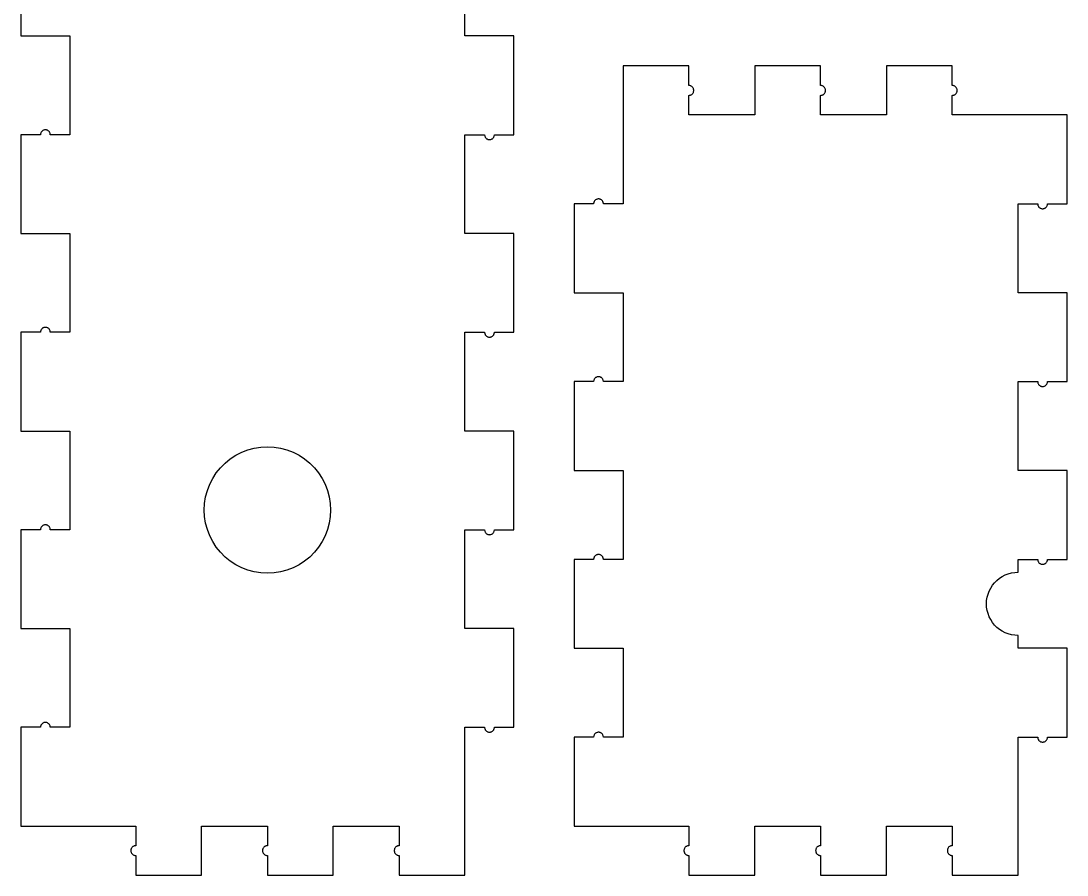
# Model space of a CAD drawing. Header units: metres. Extents: x -3 to 208, y -3 to 103.
# Drawn here: x 141.9 to 208.1, y -3.1 to 51 of the extents above; entities that cross this region are included whole.
import ezdxf

# ---------------------------------------------------------------- set-up
doc = ezdxf.new("R2010")
doc.units = ezdxf.units.M

msp = doc.modelspace()

# ---------------------------------------------------------------- linework, layer by layer
for p, q in [((141.9, 56.25), (141.9, 50)), ((170, 50), (170, 56.25)), ((141.9, 50), (145, 50)), ((145, 50), (145, 43.75)), ((173.1, 50), (170, 50)), ((173.1, 43.75), (173.1, 50)), ((184.167, 48.1), (180, 48.1)), ((180, 48.1), (180, 39.375)), ((184.167, 46.86), (184.167, 48.1)), ((192.5, 48.1), (188.333, 48.1)), ((188.333, 48.1), (188.333, 45)), ((192.5, 46.86), (192.5, 48.1)), ((200.833, 48.1), (196.667, 48.1)), ((196.667, 48.1), (196.667, 45)), ((200.833, 46.86), (200.833, 48.1)), ((184.199, 46.8583), (184.167, 46.86)), ((184.231, 46.8532), (184.199, 46.8583)), ((184.262, 46.8448), (184.231, 46.8532)), ((184.293, 46.8332), (184.262, 46.8448)), ((184.322, 46.8185), (184.293, 46.8332)), ((184.349, 46.8008), (184.322, 46.8185)), ((184.374, 46.7804), (184.349, 46.8008)), ((184.397, 46.7574), (184.374, 46.7804)), ((184.374, 46.3196), (184.397, 46.3426)), ((184.417, 46.7322), (184.397, 46.7574)), ((184.397, 46.3426), (184.417, 46.3678)), ((184.435, 46.705), (184.417, 46.7322)), ((184.417, 46.3678), (184.435, 46.395)), ((184.45, 46.6761), (184.435, 46.705)), ((184.435, 46.395), (184.45, 46.4239)), ((184.461, 46.6458), (184.45, 46.6761)), ((184.45, 46.4239), (184.461, 46.4542)), ((184.47, 46.6144), (184.461, 46.6458)), ((184.461, 46.4542), (184.47, 46.4855)), ((184.475, 46.5824), (184.47, 46.6144)), ((184.47, 46.4855), (184.475, 46.5176)), ((184.477, 46.55), (184.475, 46.5824)), ((184.475, 46.5176), (184.477, 46.55)), ((192.532, 46.8583), (192.5, 46.86)), ((192.564, 46.8532), (192.532, 46.8583)), ((192.596, 46.8448), (192.564, 46.8532)), ((192.626, 46.8332), (192.596, 46.8448)), ((192.655, 46.8185), (192.626, 46.8332)), ((192.682, 46.8008), (192.655, 46.8185)), ((192.707, 46.7804), (192.682, 46.8008)), ((192.73, 46.7574), (192.707, 46.7804)), ((192.707, 46.3196), (192.73, 46.3426)), ((192.751, 46.7322), (192.73, 46.7574)), ((192.73, 46.3426), (192.751, 46.3678)), ((192.768, 46.705), (192.751, 46.7322)), ((192.751, 46.3678), (192.768, 46.395)), ((192.783, 46.6761), (192.768, 46.705)), ((192.768, 46.395), (192.783, 46.4239)), ((192.795, 46.6458), (192.783, 46.6761)), ((192.783, 46.4239), (192.795, 46.4542)), ((192.803, 46.6144), (192.795, 46.6458)), ((192.795, 46.4542), (192.803, 46.4855)), ((192.808, 46.5824), (192.803, 46.6144)), ((192.803, 46.4855), (192.808, 46.5176)), ((192.81, 46.55), (192.808, 46.5824)), ((192.808, 46.5176), (192.81, 46.55)), ((200.866, 46.8583), (200.833, 46.86)), ((200.898, 46.8532), (200.866, 46.8583)), ((200.929, 46.8448), (200.898, 46.8532)), ((200.959, 46.8332), (200.929, 46.8448)), ((200.988, 46.8185), (200.959, 46.8332)), ((201.016, 46.8008), (200.988, 46.8185)), ((201.041, 46.7804), (201.016, 46.8008)), ((201.064, 46.7574), (201.041, 46.7804)), ((201.041, 46.3196), (201.064, 46.3426)), ((201.084, 46.7322), (201.064, 46.7574)), ((201.064, 46.3426), (201.084, 46.3678)), ((201.102, 46.705), (201.084, 46.7322)), ((201.084, 46.3678), (201.102, 46.395)), ((201.117, 46.6761), (201.102, 46.705)), ((201.102, 46.395), (201.117, 46.4239)), ((201.128, 46.6458), (201.117, 46.6761)), ((201.117, 46.4239), (201.128, 46.4542)), ((201.137, 46.6144), (201.128, 46.6458)), ((201.128, 46.4542), (201.137, 46.4855)), ((201.142, 46.5824), (201.137, 46.6144)), ((201.137, 46.4855), (201.142, 46.5176)), ((201.143, 46.55), (201.142, 46.5824)), ((201.142, 46.5176), (201.143, 46.55)), ((184.167, 46.24), (184.199, 46.2417)), ((184.167, 45), (184.167, 46.24)), ((184.199, 46.2417), (184.231, 46.2468)), ((184.231, 46.2468), (184.262, 46.2552)), ((184.262, 46.2552), (184.293, 46.2668)), ((184.293, 46.2668), (184.322, 46.2815)), ((184.322, 46.2815), (184.349, 46.2992)), ((184.349, 46.2992), (184.374, 46.3196)), ((192.5, 46.24), (192.532, 46.2417)), ((192.5, 45), (192.5, 46.24)), ((192.532, 46.2417), (192.564, 46.2468)), ((192.564, 46.2468), (192.596, 46.2552)), ((192.596, 46.2552), (192.626, 46.2668)), ((192.626, 46.2668), (192.655, 46.2815)), ((192.655, 46.2815), (192.682, 46.2992)), ((192.682, 46.2992), (192.707, 46.3196)), ((200.833, 46.24), (200.866, 46.2417)), ((200.833, 45), (200.833, 46.24)), ((200.866, 46.2417), (200.898, 46.2468)), ((200.898, 46.2468), (200.929, 46.2552)), ((200.929, 46.2552), (200.959, 46.2668)), ((200.959, 46.2668), (200.988, 46.2815)), ((200.988, 46.2815), (201.016, 46.2992)), ((201.016, 46.2992), (201.041, 46.3196)), ((188.333, 45), (184.167, 45)), ((196.667, 45), (192.5, 45)), ((208.1, 45), (200.833, 45)), ((208.1, 39.375), (208.1, 45)), ((143.14, 43.75), (141.9, 43.75)), ((141.9, 43.75), (141.9, 37.5)), ((143.142, 43.7824), (143.14, 43.75)), ((143.147, 43.8144), (143.142, 43.7824)), ((143.155, 43.8458), (143.147, 43.8144)), ((143.167, 43.8761), (143.155, 43.8458)), ((143.182, 43.905), (143.167, 43.8761)), ((143.199, 43.9322), (143.182, 43.905)), ((143.22, 43.9574), (143.199, 43.9322)), ((143.243, 43.9804), (143.22, 43.9574)), ((143.268, 44.0008), (143.243, 43.9804)), ((143.295, 44.0185), (143.268, 44.0008)), ((143.324, 44.0332), (143.295, 44.0185)), ((143.354, 44.0448), (143.324, 44.0332)), ((143.386, 44.0532), (143.354, 44.0448)), ((143.418, 44.0583), (143.386, 44.0532)), ((143.45, 44.06), (143.418, 44.0583)), ((143.482, 44.0583), (143.45, 44.06)), ((143.514, 44.0532), (143.482, 44.0583)), ((143.546, 44.0448), (143.514, 44.0532)), ((143.576, 44.0332), (143.546, 44.0448)), ((143.605, 44.0185), (143.576, 44.0332)), ((143.632, 44.0008), (143.605, 44.0185)), ((143.657, 43.9804), (143.632, 44.0008)), ((143.68, 43.9574), (143.657, 43.9804)), ((143.701, 43.9322), (143.68, 43.9574)), ((143.718, 43.905), (143.701, 43.9322)), ((143.733, 43.8761), (143.718, 43.905)), ((143.745, 43.8458), (143.733, 43.8761)), ((143.753, 43.8144), (143.745, 43.8458)), ((143.758, 43.7824), (143.753, 43.8144)), ((143.76, 43.75), (143.758, 43.7824)), ((145, 43.75), (143.76, 43.75)), ((170, 37.5), (170, 43.75)), ((170, 43.75), (171.24, 43.75)), ((171.24, 43.75), (171.242, 43.7176)), ((171.242, 43.7176), (171.247, 43.6856)), ((171.853, 43.6856), (171.858, 43.7176)), ((171.858, 43.7176), (171.86, 43.75)), ((171.86, 43.75), (173.1, 43.75)), ((171.247, 43.6856), (171.255, 43.6542)), ((171.255, 43.6542), (171.267, 43.6239)), ((171.267, 43.6239), (171.282, 43.595)), ((171.282, 43.595), (171.299, 43.5678)), ((171.299, 43.5678), (171.32, 43.5426)), ((171.32, 43.5426), (171.343, 43.5196)), ((171.343, 43.5196), (171.368, 43.4992)), ((171.368, 43.4992), (171.395, 43.4815)), ((171.395, 43.4815), (171.424, 43.4668)), ((171.424, 43.4668), (171.454, 43.4552)), ((171.454, 43.4552), (171.486, 43.4468)), ((171.486, 43.4468), (171.518, 43.4417)), ((171.518, 43.4417), (171.55, 43.44)), ((171.55, 43.44), (171.582, 43.4417)), ((171.582, 43.4417), (171.614, 43.4468)), ((171.614, 43.4468), (171.646, 43.4552)), ((171.646, 43.4552), (171.676, 43.4668)), ((171.676, 43.4668), (171.705, 43.4815)), ((171.705, 43.4815), (171.732, 43.4992)), ((171.732, 43.4992), (171.757, 43.5196)), ((171.757, 43.5196), (171.78, 43.5426)), ((171.78, 43.5426), (171.801, 43.5678)), ((171.801, 43.5678), (171.818, 43.595)), ((171.818, 43.595), (171.833, 43.6239)), ((171.833, 43.6239), (171.845, 43.6542)), ((171.845, 43.6542), (171.853, 43.6856)), ((178.14, 39.375), (176.9, 39.375)), ((176.9, 39.375), (176.9, 33.75)), ((178.142, 39.4074), (178.14, 39.375)), ((178.147, 39.4394), (178.142, 39.4074)), ((178.155, 39.4708), (178.147, 39.4394)), ((178.167, 39.5011), (178.155, 39.4708)), ((178.182, 39.53), (178.167, 39.5011)), ((178.199, 39.5572), (178.182, 39.53)), ((178.22, 39.5824), (178.199, 39.5572)), ((178.243, 39.6054), (178.22, 39.5824)), ((178.268, 39.6258), (178.243, 39.6054)), ((178.295, 39.6435), (178.268, 39.6258)), ((178.324, 39.6582), (178.295, 39.6435)), ((178.354, 39.6698), (178.324, 39.6582)), ((178.386, 39.6782), (178.354, 39.6698)), ((178.418, 39.6833), (178.386, 39.6782)), ((178.45, 39.685), (178.418, 39.6833)), ((178.482, 39.6833), (178.45, 39.685)), ((178.514, 39.6782), (178.482, 39.6833)), ((178.546, 39.6698), (178.514, 39.6782)), ((178.576, 39.6582), (178.546, 39.6698)), ((178.605, 39.6435), (178.576, 39.6582)), ((178.632, 39.6258), (178.605, 39.6435)), ((178.657, 39.6054), (178.632, 39.6258)), ((178.68, 39.5824), (178.657, 39.6054)), ((178.701, 39.5572), (178.68, 39.5824)), ((178.718, 39.53), (178.701, 39.5572)), ((178.733, 39.5011), (178.718, 39.53)), ((178.745, 39.4708), (178.733, 39.5011)), ((178.753, 39.4394), (178.745, 39.4708)), ((178.758, 39.4074), (178.753, 39.4394)), ((178.76, 39.375), (178.758, 39.4074)), ((180, 39.375), (178.76, 39.375)), ((205, 33.75), (205, 39.375)), ((205, 39.375), (206.24, 39.375)), ((206.24, 39.375), (206.242, 39.3426)), ((206.242, 39.3426), (206.247, 39.3106)), ((206.247, 39.3106), (206.255, 39.2792)), ((206.255, 39.2792), (206.267, 39.2489)), ((206.267, 39.2489), (206.282, 39.22)), ((206.282, 39.22), (206.299, 39.1928)), ((206.299, 39.1928), (206.32, 39.1676)), ((206.32, 39.1676), (206.343, 39.1446)), ((206.343, 39.1446), (206.368, 39.1242)), ((206.368, 39.1242), (206.395, 39.1065)), ((206.395, 39.1065), (206.424, 39.0918)), ((206.424, 39.0918), (206.454, 39.0802)), ((206.454, 39.0802), (206.486, 39.0718)), ((206.486, 39.0718), (206.518, 39.0667)), ((206.518, 39.0667), (206.55, 39.065)), ((206.55, 39.065), (206.582, 39.0667)), ((206.582, 39.0667), (206.614, 39.0718)), ((206.614, 39.0718), (206.646, 39.0802)), ((206.646, 39.0802), (206.676, 39.0918)), ((206.676, 39.0918), (206.705, 39.1065)), ((206.705, 39.1065), (206.732, 39.1242)), ((206.732, 39.1242), (206.757, 39.1446)), ((206.757, 39.1446), (206.78, 39.1676)), ((206.78, 39.1676), (206.801, 39.1928)), ((206.801, 39.1928), (206.818, 39.22)), ((206.818, 39.22), (206.833, 39.2489)), ((206.833, 39.2489), (206.845, 39.2792)), ((206.845, 39.2792), (206.853, 39.3106)), ((206.853, 39.3106), (206.858, 39.3426)), ((206.858, 39.3426), (206.86, 39.375)), ((206.86, 39.375), (208.1, 39.375)), ((141.9, 37.5), (145, 37.5)), ((145, 37.5), (145, 31.25)), ((173.1, 37.5), (170, 37.5)), ((173.1, 31.25), (173.1, 37.5)), ((176.9, 33.75), (180, 33.75)), ((180, 33.75), (180, 28.125)), ((208.1, 33.75), (205, 33.75)), ((208.1, 28.125), (208.1, 33.75)), ((143.14, 31.25), (141.9, 31.25)), ((141.9, 31.25), (141.9, 25)), ((143.142, 31.2824), (143.14, 31.25)), ((143.147, 31.3144), (143.142, 31.2824)), ((143.155, 31.3458), (143.147, 31.3144)), ((143.167, 31.3761), (143.155, 31.3458)), ((143.182, 31.405), (143.167, 31.3761)), ((143.199, 31.4322), (143.182, 31.405)), ((143.22, 31.4574), (143.199, 31.4322)), ((143.243, 31.4804), (143.22, 31.4574)), ((143.268, 31.5008), (143.243, 31.4804)), ((143.295, 31.5185), (143.268, 31.5008)), ((143.324, 31.5332), (143.295, 31.5185)), ((143.354, 31.5448), (143.324, 31.5332)), ((143.386, 31.5532), (143.354, 31.5448)), ((143.418, 31.5583), (143.386, 31.5532)), ((143.45, 31.56), (143.418, 31.5583)), ((143.482, 31.5583), (143.45, 31.56)), ((143.514, 31.5532), (143.482, 31.5583)), ((143.546, 31.5448), (143.514, 31.5532)), ((143.576, 31.5332), (143.546, 31.5448)), ((143.605, 31.5185), (143.576, 31.5332)), ((143.632, 31.5008), (143.605, 31.5185)), ((143.657, 31.4804), (143.632, 31.5008)), ((143.68, 31.4574), (143.657, 31.4804)), ((143.701, 31.4322), (143.68, 31.4574)), ((143.718, 31.405), (143.701, 31.4322)), ((143.733, 31.3761), (143.718, 31.405)), ((143.745, 31.3458), (143.733, 31.3761)), ((143.753, 31.3144), (143.745, 31.3458)), ((143.758, 31.2824), (143.753, 31.3144)), ((143.76, 31.25), (143.758, 31.2824)), ((145, 31.25), (143.76, 31.25)), ((170, 25), (170, 31.25)), ((170, 31.25), (171.24, 31.25)), ((171.24, 31.25), (171.242, 31.2176)), ((171.242, 31.2176), (171.247, 31.1856)), ((171.247, 31.1856), (171.255, 31.1542)), ((171.255, 31.1542), (171.267, 31.1239)), ((171.267, 31.1239), (171.282, 31.095)), ((171.818, 31.095), (171.833, 31.1239)), ((171.833, 31.1239), (171.845, 31.1542)), ((171.845, 31.1542), (171.853, 31.1856)), ((171.853, 31.1856), (171.858, 31.2176)), ((171.858, 31.2176), (171.86, 31.25)), ((171.86, 31.25), (173.1, 31.25)), ((171.282, 31.095), (171.299, 31.0678)), ((171.299, 31.0678), (171.32, 31.0426)), ((171.32, 31.0426), (171.343, 31.0196)), ((171.343, 31.0196), (171.368, 30.9992)), ((171.368, 30.9992), (171.395, 30.9815)), ((171.395, 30.9815), (171.424, 30.9668)), ((171.424, 30.9668), (171.454, 30.9552)), ((171.454, 30.9552), (171.486, 30.9468)), ((171.486, 30.9468), (171.518, 30.9417)), ((171.518, 30.9417), (171.55, 30.94)), ((171.55, 30.94), (171.582, 30.9417)), ((171.582, 30.9417), (171.614, 30.9468)), ((171.614, 30.9468), (171.646, 30.9552)), ((171.646, 30.9552), (171.676, 30.9668)), ((171.676, 30.9668), (171.705, 30.9815)), ((171.705, 30.9815), (171.732, 30.9992)), ((171.732, 30.9992), (171.757, 31.0196)), ((171.757, 31.0196), (171.78, 31.0426)), ((171.78, 31.0426), (171.801, 31.0678)), ((171.801, 31.0678), (171.818, 31.095)), ((178.14, 28.125), (176.9, 28.125)), ((176.9, 28.125), (176.9, 22.5)), ((178.142, 28.1574), (178.14, 28.125)), ((178.147, 28.1894), (178.142, 28.1574)), ((178.155, 28.2208), (178.147, 28.1894)), ((178.167, 28.2511), (178.155, 28.2208)), ((178.182, 28.28), (178.167, 28.2511)), ((178.199, 28.3072), (178.182, 28.28)), ((178.22, 28.3324), (178.199, 28.3072)), ((178.243, 28.3554), (178.22, 28.3324)), ((178.268, 28.3758), (178.243, 28.3554)), ((178.295, 28.3935), (178.268, 28.3758)), ((178.324, 28.4082), (178.295, 28.3935)), ((178.354, 28.4198), (178.324, 28.4082)), ((178.386, 28.4282), (178.354, 28.4198)), ((178.418, 28.4333), (178.386, 28.4282)), ((178.45, 28.435), (178.418, 28.4333)), ((178.482, 28.4333), (178.45, 28.435)), ((178.514, 28.4282), (178.482, 28.4333)), ((178.546, 28.4198), (178.514, 28.4282)), ((178.576, 28.4082), (178.546, 28.4198)), ((178.605, 28.3935), (178.576, 28.4082)), ((178.632, 28.3758), (178.605, 28.3935)), ((178.657, 28.3554), (178.632, 28.3758)), ((178.68, 28.3324), (178.657, 28.3554)), ((178.701, 28.3072), (178.68, 28.3324)), ((178.718, 28.28), (178.701, 28.3072)), ((178.733, 28.2511), (178.718, 28.28)), ((178.745, 28.2208), (178.733, 28.2511)), ((178.753, 28.1894), (178.745, 28.2208)), ((178.758, 28.1574), (178.753, 28.1894)), ((178.76, 28.125), (178.758, 28.1574)), ((180, 28.125), (178.76, 28.125)), ((205, 22.5), (205, 28.125)), ((205, 28.125), (206.24, 28.125)), ((206.24, 28.125), (206.242, 28.0926)), ((206.242, 28.0926), (206.247, 28.0606)), ((206.247, 28.0606), (206.255, 28.0292)), ((206.255, 28.0292), (206.267, 27.9989)), ((206.267, 27.9989), (206.282, 27.97)), ((206.282, 27.97), (206.299, 27.9428)), ((206.299, 27.9428), (206.32, 27.9176)), ((206.32, 27.9176), (206.343, 27.8946)), ((206.343, 27.8946), (206.368, 27.8742)), ((206.368, 27.8742), (206.395, 27.8565)), ((206.395, 27.8565), (206.424, 27.8418)), ((206.424, 27.8418), (206.454, 27.8302)), ((206.454, 27.8302), (206.486, 27.8218)), ((206.486, 27.8218), (206.518, 27.8167)), ((206.518, 27.8167), (206.55, 27.815)), ((206.55, 27.815), (206.582, 27.8167)), ((206.582, 27.8167), (206.614, 27.8218)), ((206.614, 27.8218), (206.646, 27.8302)), ((206.646, 27.8302), (206.676, 27.8418)), ((206.676, 27.8418), (206.705, 27.8565)), ((206.705, 27.8565), (206.732, 27.8742)), ((206.732, 27.8742), (206.757, 27.8946)), ((206.757, 27.8946), (206.78, 27.9176)), ((206.78, 27.9176), (206.801, 27.9428)), ((206.801, 27.9428), (206.818, 27.97)), ((206.818, 27.97), (206.833, 27.9989)), ((206.833, 27.9989), (206.845, 28.0292)), ((206.845, 28.0292), (206.853, 28.0606)), ((206.853, 28.0606), (206.858, 28.0926)), ((206.858, 28.0926), (206.86, 28.125)), ((206.86, 28.125), (208.1, 28.125)), ((141.9, 25), (145, 25)), ((145, 25), (145, 18.75)), ((173.1, 25), (170, 25)), ((173.1, 18.75), (173.1, 25)), ((156.264, 23.8042), (156.668, 23.9126)), ((156.668, 23.9126), (157.082, 23.9781)), ((157.082, 23.9781), (157.5, 24)), ((157.5, 24), (157.918, 23.9781)), ((157.918, 23.9781), (158.332, 23.9126)), ((158.332, 23.9126), (158.736, 23.8042)), ((154.823, 22.9726), (155.149, 23.2361)), ((155.149, 23.2361), (155.5, 23.4641)), ((155.5, 23.4641), (155.873, 23.6542)), ((155.873, 23.6542), (156.264, 23.8042)), ((158.736, 23.8042), (159.127, 23.6542)), ((159.127, 23.6542), (159.5, 23.4641)), ((159.5, 23.4641), (159.851, 23.2361)), ((159.851, 23.2361), (160.177, 22.9726)), ((154.264, 22.3511), (154.527, 22.6765)), ((154.527, 22.6765), (154.823, 22.9726)), ((160.177, 22.9726), (160.473, 22.6765)), ((160.473, 22.6765), (160.736, 22.3511)), ((153.846, 21.6269), (154.036, 22)), ((154.036, 22), (154.264, 22.3511)), ((160.736, 22.3511), (160.964, 22)), ((160.964, 22), (161.154, 21.6269)), ((176.9, 22.5), (180, 22.5)), ((180, 22.5), (180, 16.875)), ((208.1, 22.5), (205, 22.5)), ((208.1, 16.875), (208.1, 22.5)), ((153.587, 20.8316), (153.696, 21.2361)), ((153.696, 21.2361), (153.846, 21.6269)), ((161.154, 21.6269), (161.304, 21.2361)), ((161.304, 21.2361), (161.413, 20.8316)), ((153.522, 20.4181), (153.587, 20.8316)), ((161.413, 20.8316), (161.478, 20.4181)), ((153.5, 20), (153.522, 20.4181)), ((153.522, 19.5819), (153.5, 20)), ((161.478, 20.4181), (161.5, 20)), ((161.5, 20), (161.478, 19.5819)), ((153.587, 19.1684), (153.522, 19.5819)), ((161.478, 19.5819), (161.413, 19.1684)), ((143.14, 18.75), (141.9, 18.75)), ((141.9, 18.75), (141.9, 12.5)), ((143.142, 18.7824), (143.14, 18.75)), ((143.147, 18.8144), (143.142, 18.7824)), ((143.155, 18.8458), (143.147, 18.8144)), ((143.167, 18.8761), (143.155, 18.8458)), ((143.182, 18.905), (143.167, 18.8761)), ((143.199, 18.9322), (143.182, 18.905)), ((143.22, 18.9574), (143.199, 18.9322)), ((143.243, 18.9804), (143.22, 18.9574)), ((143.268, 19.0008), (143.243, 18.9804)), ((143.295, 19.0185), (143.268, 19.0008)), ((143.324, 19.0332), (143.295, 19.0185)), ((143.354, 19.0448), (143.324, 19.0332)), ((143.386, 19.0532), (143.354, 19.0448)), ((143.418, 19.0583), (143.386, 19.0532)), ((143.45, 19.06), (143.418, 19.0583)), ((143.482, 19.0583), (143.45, 19.06)), ((143.514, 19.0532), (143.482, 19.0583)), ((143.546, 19.0448), (143.514, 19.0532)), ((143.576, 19.0332), (143.546, 19.0448)), ((143.605, 19.0185), (143.576, 19.0332)), ((143.632, 19.0008), (143.605, 19.0185)), ((143.657, 18.9804), (143.632, 19.0008)), ((143.68, 18.9574), (143.657, 18.9804)), ((143.701, 18.9322), (143.68, 18.9574)), ((143.718, 18.905), (143.701, 18.9322)), ((143.733, 18.8761), (143.718, 18.905)), ((143.745, 18.8458), (143.733, 18.8761)), ((143.753, 18.8144), (143.745, 18.8458)), ((143.758, 18.7824), (143.753, 18.8144)), ((143.76, 18.75), (143.758, 18.7824)), ((145, 18.75), (143.76, 18.75)), ((153.696, 18.7639), (153.587, 19.1684)), ((153.846, 18.373), (153.696, 18.7639)), ((161.304, 18.7639), (161.154, 18.373)), ((161.413, 19.1684), (161.304, 18.7639)), ((170, 12.5), (170, 18.75)), ((170, 18.75), (171.24, 18.75)), ((171.24, 18.75), (171.242, 18.7176)), ((171.242, 18.7176), (171.247, 18.6856)), ((171.247, 18.6856), (171.255, 18.6542)), ((171.255, 18.6542), (171.267, 18.6239)), ((171.267, 18.6239), (171.282, 18.595)), ((171.282, 18.595), (171.299, 18.5678)), ((171.299, 18.5678), (171.32, 18.5426)), ((171.32, 18.5426), (171.343, 18.5196)), ((171.757, 18.5196), (171.78, 18.5426)), ((171.78, 18.5426), (171.801, 18.5678)), ((171.801, 18.5678), (171.818, 18.595)), ((171.818, 18.595), (171.833, 18.6239)), ((171.833, 18.6239), (171.845, 18.6542)), ((171.845, 18.6542), (171.853, 18.6856)), ((171.853, 18.6856), (171.858, 18.7176)), ((171.858, 18.7176), (171.86, 18.75)), ((171.86, 18.75), (173.1, 18.75)), ((154.036, 18), (153.846, 18.373)), ((154.264, 17.6488), (154.036, 18)), ((160.964, 18), (160.736, 17.6488)), ((161.154, 18.373), (160.964, 18)), ((171.343, 18.5196), (171.368, 18.4992)), ((171.368, 18.4992), (171.395, 18.4815)), ((171.395, 18.4815), (171.424, 18.4668)), ((171.424, 18.4668), (171.454, 18.4552)), ((171.454, 18.4552), (171.486, 18.4468)), ((171.486, 18.4468), (171.518, 18.4417)), ((171.518, 18.4417), (171.55, 18.44)), ((171.55, 18.44), (171.582, 18.4417)), ((171.582, 18.4417), (171.614, 18.4468)), ((171.614, 18.4468), (171.646, 18.4552)), ((171.646, 18.4552), (171.676, 18.4668)), ((171.676, 18.4668), (171.705, 18.4815)), ((171.705, 18.4815), (171.732, 18.4992)), ((171.732, 18.4992), (171.757, 18.5196)), ((154.527, 17.3235), (154.264, 17.6488)), ((154.823, 17.0274), (154.527, 17.3235)), ((160.473, 17.3235), (160.177, 17.0274)), ((160.736, 17.6488), (160.473, 17.3235)), ((155.149, 16.7639), (154.823, 17.0274)), ((155.5, 16.5359), (155.149, 16.7639)), ((159.851, 16.7639), (159.5, 16.5359)), ((160.177, 17.0274), (159.851, 16.7639)), ((178.14, 16.875), (176.9, 16.875)), ((176.9, 16.875), (176.9, 11.25)), ((178.142, 16.9074), (178.14, 16.875)), ((178.147, 16.9394), (178.142, 16.9074)), ((178.155, 16.9708), (178.147, 16.9394)), ((178.167, 17.0011), (178.155, 16.9708)), ((178.182, 17.03), (178.167, 17.0011)), ((178.199, 17.0572), (178.182, 17.03)), ((178.22, 17.0824), (178.199, 17.0572)), ((178.243, 17.1054), (178.22, 17.0824)), ((178.268, 17.1258), (178.243, 17.1054)), ((178.295, 17.1435), (178.268, 17.1258)), ((178.324, 17.1582), (178.295, 17.1435)), ((178.354, 17.1698), (178.324, 17.1582)), ((178.386, 17.1782), (178.354, 17.1698)), ((178.418, 17.1833), (178.386, 17.1782)), ((178.45, 17.185), (178.418, 17.1833)), ((178.482, 17.1833), (178.45, 17.185)), ((178.514, 17.1782), (178.482, 17.1833)), ((178.546, 17.1698), (178.514, 17.1782)), ((178.576, 17.1582), (178.546, 17.1698)), ((178.605, 17.1435), (178.576, 17.1582)), ((178.632, 17.1258), (178.605, 17.1435)), ((178.657, 17.1054), (178.632, 17.1258)), ((178.68, 17.0824), (178.657, 17.1054)), ((178.701, 17.0572), (178.68, 17.0824)), ((178.718, 17.03), (178.701, 17.0572)), ((178.733, 17.0011), (178.718, 17.03)), ((178.745, 16.9708), (178.733, 17.0011)), ((178.753, 16.9394), (178.745, 16.9708)), ((178.758, 16.9074), (178.753, 16.9394)), ((178.76, 16.875), (178.758, 16.9074)), ((180, 16.875), (178.76, 16.875)), ((205, 16.0625), (205, 16.875)), ((205, 16.875), (206.24, 16.875)), ((206.24, 16.875), (206.242, 16.8426)), ((206.242, 16.8426), (206.247, 16.8106)), ((206.247, 16.8106), (206.255, 16.7792)), ((206.255, 16.7792), (206.267, 16.7489)), ((206.267, 16.7489), (206.282, 16.72)), ((206.282, 16.72), (206.299, 16.6928)), ((206.299, 16.6928), (206.32, 16.6676)), ((206.32, 16.6676), (206.343, 16.6446)), ((206.343, 16.6446), (206.368, 16.6242)), ((206.368, 16.6242), (206.395, 16.6065)), ((206.395, 16.6065), (206.424, 16.5918)), ((206.424, 16.5918), (206.454, 16.5802)), ((206.454, 16.5802), (206.486, 16.5718)), ((206.486, 16.5718), (206.518, 16.5667)), ((206.518, 16.5667), (206.55, 16.565)), ((206.55, 16.565), (206.582, 16.5667)), ((206.582, 16.5667), (206.614, 16.5718)), ((206.614, 16.5718), (206.646, 16.5802)), ((206.646, 16.5802), (206.676, 16.5918)), ((206.676, 16.5918), (206.705, 16.6065)), ((206.705, 16.6065), (206.732, 16.6242)), ((206.732, 16.6242), (206.757, 16.6446)), ((206.757, 16.6446), (206.78, 16.6676)), ((206.78, 16.6676), (206.801, 16.6928)), ((206.801, 16.6928), (206.818, 16.72)), ((206.818, 16.72), (206.833, 16.7489)), ((206.833, 16.7489), (206.845, 16.7792)), ((206.845, 16.7792), (206.853, 16.8106)), ((206.853, 16.8106), (206.858, 16.8426)), ((206.858, 16.8426), (206.86, 16.875)), ((206.86, 16.875), (208.1, 16.875)), ((155.873, 16.3458), (155.5, 16.5359)), ((156.264, 16.1958), (155.873, 16.3458)), ((156.668, 16.0874), (156.264, 16.1958)), ((157.082, 16.0219), (156.668, 16.0874)), ((157.5, 16), (157.082, 16.0219)), ((157.918, 16.0219), (157.5, 16)), ((158.332, 16.0874), (157.918, 16.0219)), ((158.736, 16.1958), (158.332, 16.0874)), ((159.127, 16.3458), (158.736, 16.1958)), ((159.5, 16.5359), (159.127, 16.3458)), ((204, 15.7945), (204.187, 15.8896)), ((204.187, 15.8896), (204.382, 15.9646)), ((204.382, 15.9646), (204.584, 16.0188)), ((204.584, 16.0188), (204.791, 16.0515)), ((204.791, 16.0515), (205, 16.0625)), ((203.268, 15.0625), (203.382, 15.2381)), ((203.382, 15.2381), (203.514, 15.4008)), ((203.514, 15.4008), (203.662, 15.5488)), ((203.662, 15.5488), (203.824, 15.6805)), ((203.824, 15.6805), (204, 15.7945)), ((203.044, 14.4783), (203.098, 14.6805)), ((203.098, 14.6805), (203.173, 14.876)), ((203.173, 14.876), (203.268, 15.0625)), ((203, 14.0625), (203.011, 14.2715)), ((203.011, 13.8534), (203, 14.0625)), ((203.011, 14.2715), (203.044, 14.4783)), ((203.044, 13.6467), (203.011, 13.8534)), ((203.098, 13.4445), (203.044, 13.6467)), ((203.173, 13.249), (203.098, 13.4445)), ((203.268, 13.0625), (203.173, 13.249)), ((203.382, 12.8869), (203.268, 13.0625)), ((203.514, 12.7242), (203.382, 12.8869)), ((203.662, 12.5762), (203.514, 12.7242)), ((141.9, 12.5), (145, 12.5)), ((145, 12.5), (145, 6.25)), ((173.1, 12.5), (170, 12.5)), ((173.1, 6.25), (173.1, 12.5)), ((203.824, 12.4445), (203.662, 12.5762)), ((204, 12.3304), (203.824, 12.4445)), ((204.187, 12.2354), (204, 12.3304)), ((204.382, 12.1604), (204.187, 12.2354)), ((204.584, 12.1062), (204.382, 12.1604)), ((204.791, 12.0735), (204.584, 12.1062)), ((205, 12.0625), (204.791, 12.0735)), ((205, 11.25), (205, 12.0625)), ((176.9, 11.25), (180, 11.25)), ((180, 11.25), (180, 5.625)), ((208.1, 11.25), (205, 11.25)), ((208.1, 5.625), (208.1, 11.25)), ((143.14, 6.25), (141.9, 6.25)), ((141.9, 6.25), (141.9, 0)), ((143.142, 6.28239), (143.14, 6.25)), ((143.147, 6.31444), (143.142, 6.28239)), ((143.155, 6.34579), (143.147, 6.31444)), ((143.167, 6.37608), (143.155, 6.34579)), ((143.182, 6.405), (143.167, 6.37608)), ((143.199, 6.43221), (143.182, 6.405)), ((143.22, 6.45743), (143.199, 6.43221)), ((143.243, 6.48036), (143.22, 6.45743)), ((143.268, 6.50079), (143.243, 6.48036)), ((143.295, 6.51846), (143.268, 6.50079)), ((143.324, 6.53319), (143.295, 6.51846)), ((143.354, 6.54482), (143.324, 6.53319)), ((143.386, 6.55322), (143.354, 6.54482)), ((143.418, 6.55829), (143.386, 6.55322)), ((143.45, 6.56), (143.418, 6.55829)), ((143.482, 6.55829), (143.45, 6.56)), ((143.514, 6.55322), (143.482, 6.55829)), ((143.546, 6.54482), (143.514, 6.55322)), ((143.576, 6.53319), (143.546, 6.54482)), ((143.605, 6.51846), (143.576, 6.53319)), ((143.632, 6.50079), (143.605, 6.51846)), ((143.657, 6.48036), (143.632, 6.50079)), ((143.68, 6.45743), (143.657, 6.48036)), ((143.701, 6.43221), (143.68, 6.45743)), ((143.718, 6.405), (143.701, 6.43221)), ((143.733, 6.37608), (143.718, 6.405)), ((143.745, 6.34579), (143.733, 6.37608)), ((143.753, 6.31444), (143.745, 6.34579)), ((143.758, 6.28239), (143.753, 6.31444)), ((143.76, 6.25), (143.758, 6.28239)), ((145, 6.25), (143.76, 6.25)), ((170, -3.09999), (170, 6.25)), ((170, 6.25), (171.24, 6.25)), ((171.24, 6.25), (171.242, 6.21761)), ((171.242, 6.21761), (171.247, 6.18556)), ((171.247, 6.18556), (171.255, 6.15421)), ((171.255, 6.15421), (171.267, 6.12392)), ((171.267, 6.12392), (171.282, 6.095)), ((171.282, 6.095), (171.299, 6.06779)), ((171.299, 6.06779), (171.32, 6.04257)), ((171.32, 6.04257), (171.343, 6.01964)), ((171.343, 6.01964), (171.368, 5.99921)), ((171.368, 5.99921), (171.395, 5.98154)), ((171.395, 5.98154), (171.424, 5.96681)), ((171.424, 5.96681), (171.454, 5.95518)), ((171.646, 5.95518), (171.676, 5.96681)), ((171.676, 5.96681), (171.705, 5.98154)), ((171.705, 5.98154), (171.732, 5.99921)), ((171.732, 5.99921), (171.757, 6.01964)), ((171.757, 6.01964), (171.78, 6.04257)), ((171.78, 6.04257), (171.801, 6.06779)), ((171.801, 6.06779), (171.818, 6.095)), ((171.818, 6.095), (171.833, 6.12392)), ((171.833, 6.12392), (171.845, 6.15421)), ((171.845, 6.15421), (171.853, 6.18556)), ((171.853, 6.18556), (171.858, 6.21761)), ((171.858, 6.21761), (171.86, 6.25)), ((171.86, 6.25), (173.1, 6.25)), ((171.454, 5.95518), (171.486, 5.94678)), ((171.486, 5.94678), (171.518, 5.94171)), ((171.518, 5.94171), (171.55, 5.94)), ((171.55, 5.94), (171.582, 5.94171)), ((171.582, 5.94171), (171.614, 5.94678)), ((171.614, 5.94678), (171.646, 5.95518)), ((178.14, 5.625), (176.9, 5.625)), ((176.9, 5.625), (176.9, 0)), ((178.142, 5.65739), (178.14, 5.625)), ((178.147, 5.68944), (178.142, 5.65739)), ((178.155, 5.72079), (178.147, 5.68944)), ((178.167, 5.75108), (178.155, 5.72079)), ((178.182, 5.78), (178.167, 5.75108)), ((178.199, 5.80721), (178.182, 5.78)), ((178.22, 5.83243), (178.199, 5.80721)), ((178.243, 5.85536), (178.22, 5.83243)), ((178.268, 5.87579), (178.243, 5.85536)), ((178.295, 5.89346), (178.268, 5.87579)), ((178.324, 5.90819), (178.295, 5.89346)), ((178.354, 5.91982), (178.324, 5.90819)), ((178.386, 5.92822), (178.354, 5.91982)), ((178.418, 5.93329), (178.386, 5.92822)), ((178.45, 5.935), (178.418, 5.93329)), ((178.482, 5.93329), (178.45, 5.935)), ((178.514, 5.92822), (178.482, 5.93329)), ((178.546, 5.91982), (178.514, 5.92822)), ((178.576, 5.90819), (178.546, 5.91982)), ((178.605, 5.89346), (178.576, 5.90819)), ((178.632, 5.87579), (178.605, 5.89346)), ((178.657, 5.85536), (178.632, 5.87579)), ((178.68, 5.83243), (178.657, 5.85536)), ((178.701, 5.80721), (178.68, 5.83243)), ((178.718, 5.78), (178.701, 5.80721)), ((178.733, 5.75108), (178.718, 5.78)), ((178.745, 5.72079), (178.733, 5.75108)), ((178.753, 5.68944), (178.745, 5.72079)), ((178.758, 5.65739), (178.753, 5.68944)), ((178.76, 5.625), (178.758, 5.65739)), ((180, 5.625), (178.76, 5.625)), ((205, -3.09999), (205, 5.625)), ((205, 5.625), (206.24, 5.625)), ((206.24, 5.625), (206.242, 5.59261)), ((206.242, 5.59261), (206.247, 5.56056)), ((206.247, 5.56056), (206.255, 5.52921)), ((206.255, 5.52921), (206.267, 5.49892)), ((206.267, 5.49892), (206.282, 5.47)), ((206.282, 5.47), (206.299, 5.44279)), ((206.299, 5.44279), (206.32, 5.41757)), ((206.32, 5.41757), (206.343, 5.39464)), ((206.343, 5.39464), (206.368, 5.37421)), ((206.368, 5.37421), (206.395, 5.35654)), ((206.395, 5.35654), (206.424, 5.34181)), ((206.424, 5.34181), (206.454, 5.33018)), ((206.454, 5.33018), (206.486, 5.32178)), ((206.486, 5.32178), (206.518, 5.31671)), ((206.518, 5.31671), (206.55, 5.315)), ((206.55, 5.315), (206.582, 5.31671)), ((206.582, 5.31671), (206.614, 5.32178)), ((206.614, 5.32178), (206.646, 5.33018)), ((206.646, 5.33018), (206.676, 5.34181)), ((206.676, 5.34181), (206.705, 5.35654)), ((206.705, 5.35654), (206.732, 5.37421)), ((206.732, 5.37421), (206.757, 5.39464)), ((206.757, 5.39464), (206.78, 5.41757)), ((206.78, 5.41757), (206.801, 5.44279)), ((206.801, 5.44279), (206.818, 5.47)), ((206.818, 5.47), (206.833, 5.49892)), ((206.833, 5.49892), (206.845, 5.52921)), ((206.845, 5.52921), (206.853, 5.56056)), ((206.853, 5.56056), (206.858, 5.59261)), ((206.858, 5.59261), (206.86, 5.625)), ((206.86, 5.625), (208.1, 5.625)), ((141.9, 0), (149.167, 0)), ((149.167, 0), (149.167, -1.23999)), ((153.333, 0), (157.5, 0)), ((153.333, -3.09999), (153.333, 0)), ((157.5, 0), (157.5, -1.23999)), ((161.667, -3.09999), (161.667, 0)), ((161.667, 0), (165.833, 0)), ((165.833, 0), (165.833, -1.23999)), ((176.9, 0), (184.167, 0)), ((184.167, 0), (184.167, -1.23999)), ((188.333, 0), (192.5, 0)), ((188.333, -3.09999), (188.333, 0)), ((192.5, 0), (192.5, -1.23999)), ((196.667, -3.09999), (196.667, 0)), ((196.667, 0), (200.833, 0)), ((200.833, 0), (200.833, -1.23999)), ((148.959, -1.31961), (148.936, -1.34256)), ((148.984, -1.29919), (148.959, -1.31961)), ((149.012, -1.28152), (148.984, -1.29919)), ((149.041, -1.26678), (149.012, -1.28152)), ((149.071, -1.25516), (149.041, -1.26678)), ((149.102, -1.24677), (149.071, -1.25516)), ((149.134, -1.24168), (149.102, -1.24677)), ((149.167, -1.23999), (149.134, -1.24168)), ((157.293, -1.31961), (157.27, -1.34256)), ((157.318, -1.29919), (157.293, -1.31961)), ((157.345, -1.28152), (157.318, -1.29919)), ((157.374, -1.26678), (157.345, -1.28152)), ((157.404, -1.25516), (157.374, -1.26678)), ((157.436, -1.24677), (157.404, -1.25516)), ((157.468, -1.24168), (157.436, -1.24677)), ((157.5, -1.23999), (157.468, -1.24168)), ((165.626, -1.31961), (165.603, -1.34256)), ((165.651, -1.29919), (165.626, -1.31961)), ((165.678, -1.28152), (165.651, -1.29919)), ((165.707, -1.26678), (165.678, -1.28152)), ((165.738, -1.25516), (165.707, -1.26678)), ((165.769, -1.24677), (165.738, -1.25516)), ((165.801, -1.24168), (165.769, -1.24677)), ((165.833, -1.23999), (165.801, -1.24168)), ((183.959, -1.31961), (183.936, -1.34256)), ((183.984, -1.29919), (183.959, -1.31961)), ((184.012, -1.28152), (183.984, -1.29919)), ((184.041, -1.26678), (184.012, -1.28152)), ((184.071, -1.25516), (184.041, -1.26678)), ((184.102, -1.24677), (184.071, -1.25516)), ((184.134, -1.24168), (184.102, -1.24677)), ((184.167, -1.23999), (184.134, -1.24168)), ((192.293, -1.31961), (192.27, -1.34256)), ((192.318, -1.29919), (192.293, -1.31961)), ((192.345, -1.28152), (192.318, -1.29919)), ((192.374, -1.26678), (192.345, -1.28152)), ((192.404, -1.25516), (192.374, -1.26678)), ((192.436, -1.24677), (192.404, -1.25516)), ((192.468, -1.24168), (192.436, -1.24677)), ((192.5, -1.23999), (192.468, -1.24168)), ((200.626, -1.31961), (200.603, -1.34256)), ((200.651, -1.29919), (200.626, -1.31961)), ((200.678, -1.28152), (200.651, -1.29919)), ((200.707, -1.26678), (200.678, -1.28152)), ((200.738, -1.25516), (200.707, -1.26678)), ((200.769, -1.24677), (200.738, -1.25516)), ((200.801, -1.24168), (200.769, -1.24677)), ((200.833, -1.23999), (200.801, -1.24168)), ((148.858, -1.51758), (148.857, -1.54999)), ((148.857, -1.54999), (148.858, -1.5824)), ((148.863, -1.48553), (148.858, -1.51758)), ((148.858, -1.5824), (148.863, -1.61444)), ((148.872, -1.45419), (148.863, -1.48553)), ((148.863, -1.61444), (148.872, -1.64578)), ((148.883, -1.4239), (148.872, -1.45419)), ((148.872, -1.64578), (148.883, -1.67607)), ((148.898, -1.39499), (148.883, -1.4239)), ((148.883, -1.67607), (148.898, -1.70499)), ((148.916, -1.36777), (148.898, -1.39499)), ((148.898, -1.70499), (148.916, -1.73219)), ((148.936, -1.34256), (148.916, -1.36777)), ((148.916, -1.73219), (148.936, -1.75742)), ((148.936, -1.75742), (148.959, -1.78036)), ((148.959, -1.78036), (148.984, -1.80078)), ((148.984, -1.80078), (149.012, -1.81845)), ((149.012, -1.81845), (149.041, -1.83319)), ((149.041, -1.83319), (149.071, -1.84482)), ((149.071, -1.84482), (149.102, -1.85321)), ((149.102, -1.85321), (149.134, -1.85829)), ((149.134, -1.85829), (149.167, -1.85999)), ((149.167, -1.85999), (149.167, -3.09999)), ((157.192, -1.51758), (157.19, -1.54999)), ((157.19, -1.54999), (157.192, -1.5824)), ((157.197, -1.48553), (157.192, -1.51758)), ((157.192, -1.5824), (157.197, -1.61444)), ((157.205, -1.45419), (157.197, -1.48553)), ((157.197, -1.61444), (157.205, -1.64578)), ((157.217, -1.4239), (157.205, -1.45419)), ((157.205, -1.64578), (157.217, -1.67607)), ((157.232, -1.39499), (157.217, -1.4239)), ((157.217, -1.67607), (157.232, -1.70499)), ((157.249, -1.36777), (157.232, -1.39499)), ((157.232, -1.70499), (157.249, -1.73219)), ((157.27, -1.34256), (157.249, -1.36777)), ((157.249, -1.73219), (157.27, -1.75742)), ((157.27, -1.75742), (157.293, -1.78036)), ((157.293, -1.78036), (157.318, -1.80078)), ((157.318, -1.80078), (157.345, -1.81845)), ((157.345, -1.81845), (157.374, -1.83319)), ((157.374, -1.83319), (157.404, -1.84482)), ((157.404, -1.84482), (157.436, -1.85321)), ((157.436, -1.85321), (157.468, -1.85829)), ((157.468, -1.85829), (157.5, -1.85999)), ((157.5, -1.85999), (157.5, -3.09999)), ((165.525, -1.51758), (165.523, -1.54999)), ((165.523, -1.54999), (165.525, -1.5824)), ((165.53, -1.48553), (165.525, -1.51758)), ((165.525, -1.5824), (165.53, -1.61444)), ((165.539, -1.45419), (165.53, -1.48553)), ((165.53, -1.61444), (165.539, -1.64578)), ((165.55, -1.4239), (165.539, -1.45419)), ((165.539, -1.64578), (165.55, -1.67607)), ((165.565, -1.39499), (165.55, -1.4239)), ((165.55, -1.67607), (165.565, -1.70499)), ((165.583, -1.36777), (165.565, -1.39499)), ((165.565, -1.70499), (165.583, -1.73219)), ((165.603, -1.34256), (165.583, -1.36777)), ((165.583, -1.73219), (165.603, -1.75742)), ((165.603, -1.75742), (165.626, -1.78036)), ((165.626, -1.78036), (165.651, -1.80078)), ((165.651, -1.80078), (165.678, -1.81845)), ((165.678, -1.81845), (165.707, -1.83319)), ((165.707, -1.83319), (165.738, -1.84482)), ((165.738, -1.84482), (165.769, -1.85321)), ((165.769, -1.85321), (165.801, -1.85829)), ((165.801, -1.85829), (165.833, -1.85999)), ((165.833, -1.85999), (165.833, -3.09999)), ((183.858, -1.51758), (183.857, -1.54999)), ((183.857, -1.54999), (183.858, -1.5824)), ((183.863, -1.48553), (183.858, -1.51758)), ((183.858, -1.5824), (183.863, -1.61444)), ((183.872, -1.45419), (183.863, -1.48553)), ((183.863, -1.61444), (183.872, -1.64578)), ((183.883, -1.4239), (183.872, -1.45419)), ((183.872, -1.64578), (183.883, -1.67607)), ((183.898, -1.39499), (183.883, -1.4239)), ((183.883, -1.67607), (183.898, -1.70499)), ((183.916, -1.36777), (183.898, -1.39499)), ((183.898, -1.70499), (183.916, -1.73219)), ((183.936, -1.34256), (183.916, -1.36777)), ((183.916, -1.73219), (183.936, -1.75742)), ((183.936, -1.75742), (183.959, -1.78036)), ((183.959, -1.78036), (183.984, -1.80078)), ((183.984, -1.80078), (184.012, -1.81845)), ((184.012, -1.81845), (184.041, -1.83319)), ((184.041, -1.83319), (184.071, -1.84482)), ((184.071, -1.84482), (184.102, -1.85321)), ((184.102, -1.85321), (184.134, -1.85829)), ((184.134, -1.85829), (184.167, -1.85999)), ((184.167, -1.85999), (184.167, -3.09999)), ((192.192, -1.51758), (192.19, -1.54999)), ((192.19, -1.54999), (192.192, -1.5824)), ((192.197, -1.48553), (192.192, -1.51758)), ((192.192, -1.5824), (192.197, -1.61444)), ((192.205, -1.45419), (192.197, -1.48553)), ((192.197, -1.61444), (192.205, -1.64578)), ((192.217, -1.4239), (192.205, -1.45419)), ((192.205, -1.64578), (192.217, -1.67607)), ((192.232, -1.39499), (192.217, -1.4239)), ((192.217, -1.67607), (192.232, -1.70499)), ((192.249, -1.36777), (192.232, -1.39499)), ((192.232, -1.70499), (192.249, -1.73219)), ((192.27, -1.34256), (192.249, -1.36777)), ((192.249, -1.73219), (192.27, -1.75742)), ((192.27, -1.75742), (192.293, -1.78036)), ((192.293, -1.78036), (192.318, -1.80078)), ((192.318, -1.80078), (192.345, -1.81845)), ((192.345, -1.81845), (192.374, -1.83319)), ((192.374, -1.83319), (192.404, -1.84482)), ((192.404, -1.84482), (192.436, -1.85321)), ((192.436, -1.85321), (192.468, -1.85829)), ((192.468, -1.85829), (192.5, -1.85999)), ((192.5, -1.85999), (192.5, -3.09999)), ((200.525, -1.51758), (200.523, -1.54999)), ((200.523, -1.54999), (200.525, -1.5824)), ((200.53, -1.48553), (200.525, -1.51758)), ((200.525, -1.5824), (200.53, -1.61444)), ((200.539, -1.45419), (200.53, -1.48553)), ((200.53, -1.61444), (200.539, -1.64578)), ((200.55, -1.4239), (200.539, -1.45419)), ((200.539, -1.64578), (200.55, -1.67607)), ((200.565, -1.39499), (200.55, -1.4239)), ((200.55, -1.67607), (200.565, -1.70499)), ((200.583, -1.36777), (200.565, -1.39499)), ((200.565, -1.70499), (200.583, -1.73219)), ((200.603, -1.34256), (200.583, -1.36777)), ((200.583, -1.73219), (200.603, -1.75742)), ((200.603, -1.75742), (200.626, -1.78036)), ((200.626, -1.78036), (200.651, -1.80078)), ((200.651, -1.80078), (200.678, -1.81845)), ((200.678, -1.81845), (200.707, -1.83319)), ((200.707, -1.83319), (200.738, -1.84482)), ((200.738, -1.84482), (200.769, -1.85321)), ((200.769, -1.85321), (200.801, -1.85829)), ((200.801, -1.85829), (200.833, -1.85999)), ((200.833, -1.85999), (200.833, -3.09999)), ((149.167, -3.09999), (153.333, -3.09999)), ((157.5, -3.09999), (161.667, -3.09999)), ((165.833, -3.09999), (170, -3.09999)), ((184.167, -3.09999), (188.333, -3.09999)), ((192.5, -3.09999), (196.667, -3.09999)), ((200.833, -3.09999), (205, -3.09999))]:
    msp.add_line(p, q)

doc.saveas('drawing.dxf')
